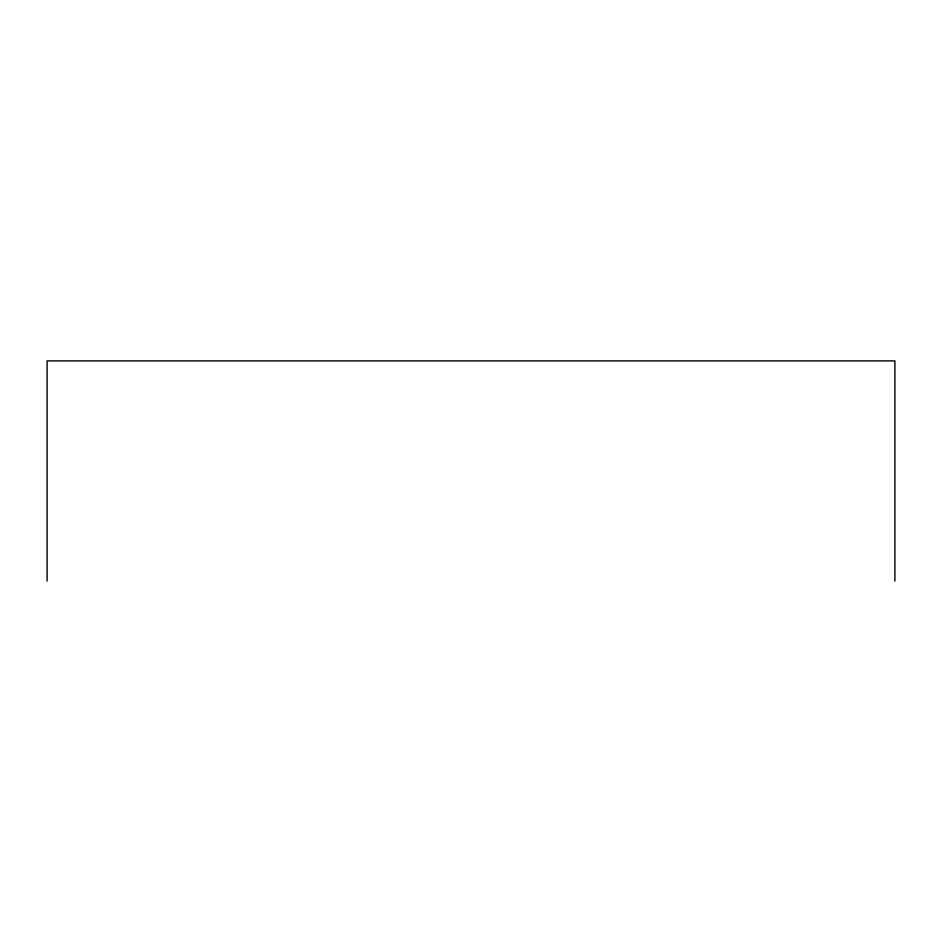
<?xml version="1.0" encoding="UTF-8"?>
<svg xmlns="http://www.w3.org/2000/svg" width="942" height="942" viewBox="0 0 942 942"><rect width="100%" height="100%" fill="white"/><g stroke="black" fill="none" stroke-linecap="round" stroke-linejoin="round"><path stroke-width="1.41" d="M894.9 581.108L894.9 360.892L47.1 360.892L47.1 581.108"/></g></svg>
